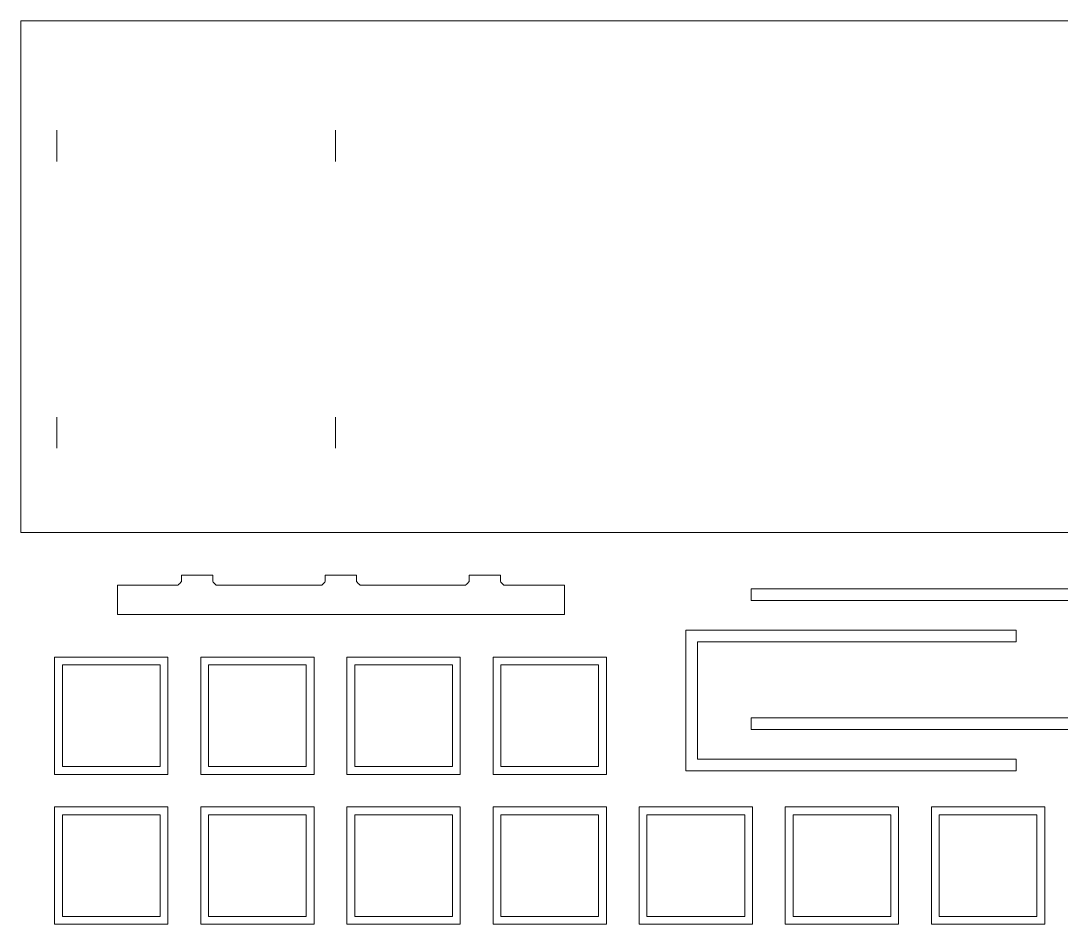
# Model space of a CAD drawing. Header units: millimetres. Extents: x -214 to 214, y -102 to 106.
# Drawn here: x -213.9 to 25.7, y -101.7 to 106.3 of the extents above; entities that cross this region are included whole.
import ezdxf

# ---------------------------------------------------------------- set-up
doc = ezdxf.new("R2010")
doc.units = ezdxf.units.MM
doc.header["$MEASUREMENT"] = 0
doc.layers.add('Capa 1', color=7, linetype='Continuous')

msp = doc.modelspace()

# ---------------------------------------------------------------- linework, layer by layer
at = {"layer": 'Capa 1', "color": 93, "lineweight": 18}
for points, knots in [([(-213.8776, -11.4836), (-213.8776, -11.4836), (108.3149, -11.4836), (108.3149, -11.4836), (108.3149, -11.4836), (108.319, -11.4836), (108.3224, -11.4802), (108.3224, -11.4761), (108.3224, -11.4761), (108.3224, -11.4761), (108.3224, 106.3338), (108.3224, 106.3338), (108.3224, 106.3338), (108.3224, 106.3379), (108.319, 106.3413), (108.3149, 106.3413), (108.3149, 106.3413), (108.3149, 106.3413), (-213.8701, 106.3412), (-213.8701, 106.3412), (-213.8701, 106.3412), (-213.8742, 106.3412), (-213.8776, 106.3378), (-213.8776, 106.3337), (-213.8776, 106.3337), (-213.8776, 106.3337), (-213.8776, -11.4836), (-213.8776, -11.4836)], [0, 0, 0, 0, 0.125, 0.125, 0.125, 0.12500001, 0.25, 0.25, 0.25, 0.25000001, 0.375, 0.375, 0.375, 0.37500001, 0.5, 0.5, 0.5, 0.50000001, 0.625, 0.625, 0.625, 0.62500001, 0.75, 0.75, 0.75, 0.75000001, 1, 1, 1, 1]), ([(-169.6945, -21.3414), (-169.6904, -21.3414), (-169.687, -21.3448), (-169.687, -21.3489), (-169.687, -21.3489), (-169.687, -21.3489), (-169.687, -22.7865), (-169.687, -22.7865), (-169.687, -22.7865), (-169.687, -22.7906), (-169.6863, -22.7973), (-169.6855, -22.8013), (-169.6855, -22.8013), (-169.6855, -22.8013), (-168.897, -23.5898), (-168.897, -23.5898), (-168.897, -23.5898), (-168.893, -23.5906), (-168.8863, -23.5913), (-168.8822, -23.5913), (-168.8822, -23.5913), (-168.8822, -23.5913), (-144.5717, -23.5915), (-144.5717, -23.5915), (-144.5717, -23.5915), (-144.5676, -23.5915), (-144.5609, -23.5908), (-144.5568, -23.59), (-144.5568, -23.59), (-144.5568, -23.59), (-143.7683, -22.8015), (-143.7683, -22.8015), (-143.7683, -22.8015), (-143.7675, -22.7975), (-143.7668, -22.7908), (-143.7668, -22.7867), (-143.7668, -22.7867), (-143.7668, -22.7867), (-143.7668, -21.3491), (-143.7668, -21.3491), (-143.7668, -21.3491), (-143.7668, -21.345), (-143.7634, -21.3416), (-143.7593, -21.3416), (-143.7593, -21.3416), (-143.7593, -21.3416), (-136.5743, -21.3414), (-136.5743, -21.3414), (-136.5743, -21.3414), (-136.5702, -21.3414), (-136.5668, -21.3448), (-136.5668, -21.3489), (-136.5668, -21.3489), (-136.5668, -21.3489), (-136.5668, -22.7865), (-136.5668, -22.7865), (-136.5668, -22.7865), (-136.5668, -22.7906), (-136.5661, -22.7973), (-136.5653, -22.8013), (-136.5653, -22.8013), (-136.5653, -22.8013), (-135.7768, -23.5898), (-135.7768, -23.5898), (-135.7768, -23.5898), (-135.7728, -23.5906), (-135.7661, -23.5913), (-135.7619, -23.5913), (-135.7619, -23.5913), (-135.7619, -23.5913), (-111.4515, -23.5915), (-111.4515, -23.5915), (-111.4515, -23.5915), (-111.4474, -23.5915), (-111.4407, -23.5908), (-111.4366, -23.59), (-111.4366, -23.59), (-111.4366, -23.59), (-110.6481, -22.8015), (-110.6481, -22.8015), (-110.6481, -22.8015), (-110.6473, -22.7975), (-110.6466, -22.7908), (-110.6466, -22.7867), (-110.6466, -22.7867), (-110.6466, -22.7867), (-110.6466, -21.3491), (-110.6466, -21.3491), (-110.6466, -21.3491), (-110.6466, -21.345), (-110.6432, -21.3416), (-110.6391, -21.3416), (-110.6391, -21.3416), (-110.6391, -21.3416), (-103.4543, -21.3414), (-103.4543, -21.3414), (-103.4543, -21.3414), (-103.4502, -21.3414), (-103.4468, -21.3448), (-103.4468, -21.3489), (-103.4468, -21.3489), (-103.4468, -21.3489), (-103.4468, -22.7865), (-103.4468, -22.7865), (-103.4468, -22.7865), (-103.4468, -22.7906), (-103.4461, -22.7973), (-103.4453, -22.8013), (-103.4453, -22.8013), (-103.4453, -22.8013), (-102.6568, -23.5898), (-102.6568, -23.5898), (-102.6568, -23.5898), (-102.6528, -23.5906), (-102.6461, -23.5913), (-102.6419, -23.5913), (-102.6419, -23.5913), (-102.6419, -23.5913), (-88.6941, -23.5915), (-88.6941, -23.5915), (-88.6941, -23.5915), (-88.69, -23.5915), (-88.6866, -23.5949), (-88.6866, -23.599), (-88.6866, -23.599), (-88.6866, -23.599), (-88.6866, -30.334), (-88.6866, -30.334), (-88.6866, -30.334), (-88.6866, -30.3381), (-88.69, -30.3415), (-88.6941, -30.3415), (-88.6941, -30.3415), (-88.6941, -30.3415), (-191.6393, -30.3414), (-191.6393, -30.3414), (-191.6393, -30.3414), (-191.6434, -30.3414), (-191.6468, -30.338), (-191.6468, -30.3339), (-191.6468, -30.3339), (-191.6468, -30.3339), (-191.6468, -23.5989), (-191.6468, -23.5989), (-191.6468, -23.5989), (-191.6468, -23.5948), (-191.6434, -23.5914), (-191.6393, -23.5914), (-191.6393, -23.5914), (-191.6393, -23.5914), (-177.6915, -23.5915), (-177.6915, -23.5915), (-177.6915, -23.5915), (-177.6874, -23.5915), (-177.6807, -23.5908), (-177.6767, -23.59), (-177.6767, -23.59), (-177.6767, -23.59), (-176.8882, -22.8015), (-176.8882, -22.8015), (-176.8882, -22.8015), (-176.8874, -22.7975), (-176.8867, -22.7908), (-176.8867, -22.7867), (-176.8867, -22.7867), (-176.8867, -22.7867), (-176.8867, -21.3491), (-176.8867, -21.3491), (-176.8867, -21.3491), (-176.8867, -21.345), (-176.8833, -21.3416), (-176.8792, -21.3416), (-176.8792, -21.3416), (-176.8792, -21.3416), (-169.6945, -21.3414), (-169.6945, -21.3414)], [0, 0, 0, 0, 0.02222222, 0.02222222, 0.02222222, 0.02222223, 0.04444444, 0.04444444, 0.04444444, 0.04444445, 0.06666667, 0.06666667, 0.06666667, 0.06666668, 0.08888889, 0.08888889, 0.08888889, 0.0888889, 0.11111111, 0.11111111, 0.11111111, 0.11111112, 0.13333333, 0.13333333, 0.13333333, 0.13333334, 0.15555556, 0.15555556, 0.15555556, 0.15555557, 0.17777778, 0.17777778, 0.17777778, 0.17777779, 0.2, 0.2, 0.2, 0.20000001, 0.22222222, 0.22222222, 0.22222222, 0.22222223, 0.24444444, 0.24444444, 0.24444444, 0.24444445, 0.26666667, 0.26666667, 0.26666667, 0.26666668, 0.28888889, 0.28888889, 0.28888889, 0.2888889, 0.31111111, 0.31111111, 0.31111111, 0.31111112, 0.33333333, 0.33333333, 0.33333333, 0.33333334, 0.35555556, 0.35555556, 0.35555556, 0.35555557, 0.37777778, 0.37777778, 0.37777778, 0.37777779, 0.4, 0.4, 0.4, 0.40000001, 0.42222222, 0.42222222, 0.42222222, 0.42222223, 0.44444444, 0.44444444, 0.44444444, 0.44444445, 0.46666667, 0.46666667, 0.46666667, 0.46666668, 0.48888889, 0.48888889, 0.48888889, 0.4888889, 0.51111111, 0.51111111, 0.51111111, 0.51111112, 0.53333333, 0.53333333, 0.53333333, 0.53333334, 0.55555556, 0.55555556, 0.55555556, 0.55555557, 0.57777778, 0.57777778, 0.57777778, 0.57777779, 0.6, 0.6, 0.6, 0.60000001, 0.62222222, 0.62222222, 0.62222222, 0.62222223, 0.64444444, 0.64444444, 0.64444444, 0.64444445, 0.66666667, 0.66666667, 0.66666667, 0.66666668, 0.68888889, 0.68888889, 0.68888889, 0.6888889, 0.71111111, 0.71111111, 0.71111111, 0.71111112, 0.73333333, 0.73333333, 0.73333333, 0.73333334, 0.75555556, 0.75555556, 0.75555556, 0.75555557, 0.77777778, 0.77777778, 0.77777778, 0.77777779, 0.8, 0.8, 0.8, 0.80000001, 0.82222222, 0.82222222, 0.82222222, 0.82222223, 0.84444444, 0.84444444, 0.84444444, 0.84444445, 0.86666667, 0.86666667, 0.86666667, 0.86666668, 0.88888889, 0.88888889, 0.88888889, 0.8888889, 0.91111111, 0.91111111, 0.91111111, 0.91111112, 0.93333333, 0.93333333, 0.93333333, 0.93333334, 0.95555556, 0.95555556, 0.95555556, 0.95555557, 1, 1, 1, 1]), ([(-45.717, -54.1344), (-45.717, -54.1303), (-45.7136, -54.1269), (-45.7095, -54.1269), (-45.7095, -54.1269), (-45.7095, -54.1269), (27.6252, -54.1269), (27.6252, -54.1269), (27.6252, -54.1269), (27.6293, -54.1269), (27.6327, -54.1235), (27.6327, -54.1194), (27.6327, -54.1194), (27.6327, -54.1194), (27.6327, -27.1345), (27.6327, -27.1345), (27.6327, -27.1345), (27.6327, -27.1304), (27.6293, -27.127), (27.6252, -27.127), (27.6252, -27.127), (27.6252, -27.127), (-45.7095, -27.127), (-45.7095, -27.127), (-45.7095, -27.127), (-45.7136, -27.127), (-45.717, -27.1236), (-45.717, -27.1195), (-45.717, -27.1195), (-45.717, -27.1195), (-45.717, -24.4341), (-45.717, -24.4341), (-45.717, -24.4341), (-45.717, -24.43), (-45.7136, -24.4266), (-45.7095, -24.4266), (-45.7095, -24.4266), (-45.7095, -24.4266), (30.3254, -24.4266), (30.3254, -24.4266), (30.3254, -24.4266), (30.3295, -24.4266), (30.3329, -24.43), (30.3329, -24.4341), (30.3329, -24.4341), (30.3329, -24.4341), (30.3329, -56.8192), (30.3329, -56.8192), (30.3329, -56.8192), (30.3329, -56.8233), (30.3295, -56.8267), (30.3254, -56.8267), (30.3254, -56.8267), (30.3254, -56.8267), (-45.717, -56.8267), (-45.717, -56.8267), (-45.717, -56.8267), (-45.717, -56.8267), (-45.717, -54.1344), (-45.717, -54.1344)], [0, 0, 0, 0, 0.0625, 0.0625, 0.0625, 0.06250001, 0.125, 0.125, 0.125, 0.12500001, 0.1875, 0.1875, 0.1875, 0.18750001, 0.25, 0.25, 0.25, 0.25000001, 0.3125, 0.3125, 0.3125, 0.31250001, 0.375, 0.375, 0.375, 0.37500001, 0.4375, 0.4375, 0.4375, 0.43750001, 0.5, 0.5, 0.5, 0.50000001, 0.5625, 0.5625, 0.5625, 0.56250001, 0.625, 0.625, 0.625, 0.62500001, 0.6875, 0.6875, 0.6875, 0.68750001, 0.75, 0.75, 0.75, 0.75000001, 0.8125, 0.8125, 0.8125, 0.81250001, 0.875, 0.875, 0.875, 0.87500001, 1, 1, 1, 1]), ([(15.3044, -36.6701), (15.3044, -36.6742), (15.301, -36.6776), (15.2969, -36.6776), (15.2969, -36.6776), (15.2969, -36.6776), (-58.0381, -36.6776), (-58.0381, -36.6776), (-58.0381, -36.6776), (-58.0422, -36.6776), (-58.0456, -36.681), (-58.0456, -36.6851), (-58.0456, -36.6851), (-58.0456, -36.6851), (-58.0456, -63.6703), (-58.0456, -63.6703), (-58.0456, -63.6703), (-58.0456, -63.6744), (-58.0422, -63.6778), (-58.0381, -63.6778), (-58.0381, -63.6778), (-58.0381, -63.6778), (15.3044, -63.6778), (15.3044, -63.6778), (15.3044, -63.6778), (15.3044, -63.6778), (15.3044, -66.3701), (15.3044, -66.3701), (15.3044, -66.3701), (15.3044, -66.3742), (15.301, -66.3776), (15.2969, -66.3776), (15.2969, -66.3776), (15.2969, -66.3776), (-60.7382, -66.3776), (-60.7382, -66.3776), (-60.7382, -66.3776), (-60.7423, -66.3776), (-60.7457, -66.3742), (-60.7457, -66.3701), (-60.7457, -66.3701), (-60.7457, -66.3701), (-60.7457, -33.9853), (-60.7457, -33.9853), (-60.7457, -33.9853), (-60.7457, -33.9812), (-60.7423, -33.9778), (-60.7382, -33.9778), (-60.7382, -33.9778), (-60.7382, -33.9778), (15.3044, -33.9778), (15.3044, -33.9778), (15.3044, -33.9778), (15.3044, -33.9778), (15.3044, -36.6701), (15.3044, -36.6701)], [0, 0, 0, 0, 0.06666667, 0.06666667, 0.06666667, 0.06666668, 0.13333333, 0.13333333, 0.13333333, 0.13333334, 0.2, 0.2, 0.2, 0.20000001, 0.26666667, 0.26666667, 0.26666667, 0.26666668, 0.33333333, 0.33333333, 0.33333333, 0.33333334, 0.4, 0.4, 0.4, 0.40000001, 0.46666667, 0.46666667, 0.46666667, 0.46666668, 0.53333333, 0.53333333, 0.53333333, 0.53333334, 0.6, 0.6, 0.6, 0.60000001, 0.66666667, 0.66666667, 0.66666667, 0.66666668, 0.73333333, 0.73333333, 0.73333333, 0.73333334, 0.8, 0.8, 0.8, 0.80000001, 0.86666667, 0.86666667, 0.86666667, 0.86666668, 1, 1, 1, 1]), ([(-179.9925, -67.1843), (-179.9925, -67.1843), (-179.9925, -40.1843), (-179.9925, -40.1843), (-179.9925, -40.1843), (-179.9925, -40.1843), (-206.0847, -40.1843), (-206.0847, -40.1843), (-206.0847, -40.1843), (-206.0888, -40.1843), (-206.0922, -40.1877), (-206.0922, -40.1918), (-206.0922, -40.1918), (-206.0922, -40.1918), (-206.0922, -67.1767), (-206.0922, -67.1767), (-206.0922, -67.1767), (-206.0922, -67.1808), (-206.0888, -67.1842), (-206.0847, -67.1842), (-206.0847, -67.1842), (-206.0848, -67.1843), (-179.9925, -67.1843), (-179.9925, -67.1843)], [0, 0, 0, 0, 0.14285714, 0.14285714, 0.14285714, 0.14285715, 0.28571429, 0.28571429, 0.28571429, 0.2857143, 0.42857143, 0.42857143, 0.42857143, 0.42857144, 0.57142857, 0.57142857, 0.57142857, 0.57142858, 0.71428571, 0.71428571, 0.71428571, 0.71428572, 1, 1, 1, 1]), ([(-146.3522, -67.1843), (-146.3481, -67.1843), (-146.3447, -67.1809), (-146.3447, -67.1768), (-146.3447, -67.1768), (-146.3447, -67.1768), (-146.3446, -40.1843), (-146.3446, -40.1843), (-146.3446, -40.1843), (-146.3446, -40.1843), (-172.4368, -40.1843), (-172.4368, -40.1843), (-172.4368, -40.1843), (-172.4409, -40.1843), (-172.4443, -40.1877), (-172.4443, -40.1918), (-172.4443, -40.1918), (-172.4443, -40.1918), (-172.4443, -67.1767), (-172.4443, -67.1767), (-172.4443, -67.1767), (-172.4443, -67.1808), (-172.4409, -67.1842), (-172.4368, -67.1842), (-172.4368, -67.1842), (-172.4368, -67.1842), (-146.3522, -67.1843), (-146.3522, -67.1843)], [0, 0, 0, 0, 0.125, 0.125, 0.125, 0.12500001, 0.25, 0.25, 0.25, 0.25000001, 0.375, 0.375, 0.375, 0.37500001, 0.5, 0.5, 0.5, 0.50000001, 0.625, 0.625, 0.625, 0.62500001, 0.75, 0.75, 0.75, 0.75000001, 1, 1, 1, 1]), ([(-112.7042, -67.1843), (-112.7001, -67.1843), (-112.6967, -67.1809), (-112.6967, -67.1768), (-112.6967, -67.1768), (-112.6967, -67.1768), (-112.6967, -40.1918), (-112.6967, -40.1918), (-112.6967, -40.1918), (-112.6967, -40.1877), (-112.7001, -40.1843), (-112.7042, -40.1843), (-112.7042, -40.1843), (-112.7042, -40.1843), (-138.7964, -40.1843), (-138.7964, -40.1843), (-138.7964, -40.1843), (-138.7964, -40.1843), (-138.7964, -67.1767), (-138.7964, -67.1767), (-138.7964, -67.1767), (-138.7964, -67.1808), (-138.793, -67.1842), (-138.7889, -67.1842), (-138.7889, -67.1842), (-138.7889, -67.1842), (-112.7042, -67.1843), (-112.7042, -67.1843)], [0, 0, 0, 0, 0.125, 0.125, 0.125, 0.12500001, 0.25, 0.25, 0.25, 0.25000001, 0.375, 0.375, 0.375, 0.37500001, 0.5, 0.5, 0.5, 0.50000001, 0.625, 0.625, 0.625, 0.62500001, 0.75, 0.75, 0.75, 0.75000001, 1, 1, 1, 1]), ([(-79.0563, -67.1843), (-79.0522, -67.1843), (-79.0488, -67.1809), (-79.0488, -67.1768), (-79.0488, -67.1768), (-79.0488, -67.1768), (-79.0488, -40.1918), (-79.0488, -40.1918), (-79.0488, -40.1918), (-79.0488, -40.1877), (-79.0522, -40.1843), (-79.0563, -40.1843), (-79.0563, -40.1843), (-79.0563, -40.1843), (-105.1485, -40.1843), (-105.1485, -40.1843), (-105.1485, -40.1843), (-105.1485, -40.1843), (-105.1485, -67.1842), (-105.1485, -67.1842), (-105.1485, -67.1842), (-105.1485, -67.1842), (-79.0563, -67.1843), (-79.0563, -67.1843)], [0, 0, 0, 0, 0.14285714, 0.14285714, 0.14285714, 0.14285715, 0.28571429, 0.28571429, 0.28571429, 0.2857143, 0.42857143, 0.42857143, 0.42857143, 0.42857144, 0.57142857, 0.57142857, 0.57142857, 0.57142858, 0.71428571, 0.71428571, 0.71428571, 0.71428572, 1, 1, 1, 1]), ([(-181.8005, -65.3844), (-181.7964, -65.3844), (-181.793, -65.381), (-181.793, -65.3769), (-181.793, -65.3769), (-181.793, -65.3769), (-181.793, -41.9918), (-181.793, -41.9918), (-181.793, -41.9918), (-181.793, -41.9877), (-181.7964, -41.9843), (-181.8005, -41.9843), (-181.8005, -41.9843), (-181.8005, -41.9843), (-204.2926, -41.9843), (-204.2926, -41.9843), (-204.2926, -41.9843), (-204.2926, -41.9843), (-204.2926, -65.3844), (-204.2926, -65.3844), (-204.2926, -65.3844), (-204.2926, -65.3844), (-181.8005, -65.3844), (-181.8005, -65.3844)], [0, 0, 0, 0, 0.14285714, 0.14285714, 0.14285714, 0.14285715, 0.28571429, 0.28571429, 0.28571429, 0.2857143, 0.42857143, 0.42857143, 0.42857143, 0.42857144, 0.57142857, 0.57142857, 0.57142857, 0.57142858, 0.71428571, 0.71428571, 0.71428571, 0.71428572, 1, 1, 1, 1]), ([(-148.1526, -65.3844), (-148.1485, -65.3844), (-148.1451, -65.381), (-148.1451, -65.3769), (-148.1451, -65.3769), (-148.1451, -65.3769), (-148.1451, -41.9843), (-148.1451, -41.9843), (-148.1451, -41.9843), (-148.1451, -41.9843), (-170.6448, -41.9843), (-170.6448, -41.9843), (-170.6448, -41.9843), (-170.6448, -41.9843), (-170.6448, -65.3769), (-170.6448, -65.3769), (-170.6448, -65.3769), (-170.6448, -65.381), (-170.6414, -65.3844), (-170.6373, -65.3844), (-170.6373, -65.3844), (-170.6373, -65.3844), (-148.1526, -65.3844), (-148.1526, -65.3844)], [0, 0, 0, 0, 0.14285714, 0.14285714, 0.14285714, 0.14285715, 0.28571429, 0.28571429, 0.28571429, 0.2857143, 0.42857143, 0.42857143, 0.42857143, 0.42857144, 0.57142857, 0.57142857, 0.57142857, 0.57142858, 0.71428571, 0.71428571, 0.71428571, 0.71428572, 1, 1, 1, 1]), ([(-114.5046, -65.3844), (-114.5005, -65.3844), (-114.4971, -65.381), (-114.4971, -65.3769), (-114.4971, -65.3769), (-114.4971, -65.3769), (-114.4971, -41.9843), (-114.4971, -41.9843), (-114.4971, -41.9843), (-114.4971, -41.9843), (-136.9893, -41.9843), (-136.9893, -41.9843), (-136.9893, -41.9843), (-136.9934, -41.9843), (-136.9968, -41.9877), (-136.9968, -41.9918), (-136.9968, -41.9918), (-136.9968, -41.9918), (-136.9968, -65.3769), (-136.9968, -65.3769), (-136.9968, -65.3769), (-136.9968, -65.381), (-136.9934, -65.3844), (-136.9893, -65.3844), (-136.9893, -65.3844), (-136.9893, -65.3844), (-114.5046, -65.3844), (-114.5046, -65.3844)], [0, 0, 0, 0, 0.125, 0.125, 0.125, 0.12500001, 0.25, 0.25, 0.25, 0.25000001, 0.375, 0.375, 0.375, 0.37500001, 0.5, 0.5, 0.5, 0.50000001, 0.625, 0.625, 0.625, 0.62500001, 0.75, 0.75, 0.75, 0.75000001, 1, 1, 1, 1]), ([(-80.8492, -65.3844), (-80.8492, -65.3844), (-80.8492, -41.9843), (-80.8492, -41.9843), (-80.8492, -41.9843), (-80.8492, -41.9843), (-103.3413, -41.9843), (-103.3413, -41.9843), (-103.3413, -41.9843), (-103.3454, -41.9843), (-103.3488, -41.9877), (-103.3488, -41.9918), (-103.3488, -41.9918), (-103.3488, -41.9918), (-103.3488, -65.3769), (-103.3488, -65.3769), (-103.3488, -65.3769), (-103.3488, -65.381), (-103.3454, -65.3844), (-103.3413, -65.3844), (-103.3413, -65.3844), (-103.3414, -65.3844), (-80.8492, -65.3844), (-80.8492, -65.3844)], [0, 0, 0, 0, 0.14285714, 0.14285714, 0.14285714, 0.14285715, 0.28571429, 0.28571429, 0.28571429, 0.2857143, 0.42857143, 0.42857143, 0.42857143, 0.42857144, 0.57142857, 0.57142857, 0.57142857, 0.57142858, 0.71428571, 0.71428571, 0.71428571, 0.71428572, 1, 1, 1, 1]), ([(-180.0001, -101.6842), (-179.996, -101.6842), (-179.9926, -101.6808), (-179.9926, -101.6767), (-179.9926, -101.6767), (-179.9926, -101.6767), (-179.9925, -74.6918), (-179.9925, -74.6918), (-179.9925, -74.6918), (-179.9925, -74.6877), (-179.9959, -74.6843), (-180, -74.6843), (-180, -74.6843), (-180, -74.6843), (-206.0923, -74.6842), (-206.0923, -74.6842), (-206.0923, -74.6842), (-206.0923, -74.6842), (-206.0923, -101.6841), (-206.0923, -101.6841), (-206.0923, -101.6841), (-206.0923, -101.6841), (-180.0001, -101.6842), (-180.0001, -101.6842)], [0, 0, 0, 0, 0.14285714, 0.14285714, 0.14285714, 0.14285715, 0.28571429, 0.28571429, 0.28571429, 0.2857143, 0.42857143, 0.42857143, 0.42857143, 0.42857144, 0.57142857, 0.57142857, 0.57142857, 0.57142858, 0.71428571, 0.71428571, 0.71428571, 0.71428572, 1, 1, 1, 1]), ([(-181.793, -99.8843), (-181.793, -99.8843), (-181.793, -76.4842), (-181.793, -76.4842), (-181.793, -76.4842), (-181.793, -76.4842), (-204.2851, -76.4842), (-204.2851, -76.4842), (-204.2851, -76.4842), (-204.2892, -76.4842), (-204.2926, -76.4876), (-204.2926, -76.4917), (-204.2926, -76.4917), (-204.2926, -76.4917), (-204.2926, -99.8768), (-204.2926, -99.8768), (-204.2926, -99.8768), (-204.2926, -99.8809), (-204.2892, -99.8843), (-204.2851, -99.8843), (-204.2851, -99.8843), (-204.2851, -99.8843), (-181.793, -99.8843), (-181.793, -99.8843)], [0, 0, 0, 0, 0.14285714, 0.14285714, 0.14285714, 0.14285715, 0.28571429, 0.28571429, 0.28571429, 0.2857143, 0.42857143, 0.42857143, 0.42857143, 0.42857144, 0.57142857, 0.57142857, 0.57142857, 0.57142858, 0.71428571, 0.71428571, 0.71428571, 0.71428572, 1, 1, 1, 1]), ([(-146.3522, -101.6842), (-146.3481, -101.6842), (-146.3447, -101.6808), (-146.3447, -101.6767), (-146.3447, -101.6767), (-146.3447, -101.6767), (-146.3446, -74.6918), (-146.3446, -74.6918), (-146.3446, -74.6918), (-146.3446, -74.6877), (-146.348, -74.6843), (-146.3521, -74.6843), (-146.3521, -74.6843), (-146.3521, -74.6843), (-172.4444, -74.6842), (-172.4444, -74.6842), (-172.4444, -74.6842), (-172.4444, -74.6842), (-172.4444, -101.6841), (-172.4444, -101.6841), (-172.4444, -101.6841), (-172.4444, -101.6841), (-146.3522, -101.6842), (-146.3522, -101.6842)], [0, 0, 0, 0, 0.14285714, 0.14285714, 0.14285714, 0.14285715, 0.28571429, 0.28571429, 0.28571429, 0.2857143, 0.42857143, 0.42857143, 0.42857143, 0.42857144, 0.57142857, 0.57142857, 0.57142857, 0.57142858, 0.71428571, 0.71428571, 0.71428571, 0.71428572, 1, 1, 1, 1]), ([(-148.1451, -99.8843), (-148.1451, -99.8843), (-148.1451, -76.4842), (-148.1451, -76.4842), (-148.1451, -76.4842), (-148.1451, -76.4842), (-170.6372, -76.4842), (-170.6372, -76.4842), (-170.6372, -76.4842), (-170.6413, -76.4842), (-170.6447, -76.4876), (-170.6447, -76.4917), (-170.6447, -76.4917), (-170.6447, -76.4917), (-170.6447, -99.8768), (-170.6447, -99.8768), (-170.6447, -99.8768), (-170.6447, -99.8809), (-170.6413, -99.8843), (-170.6372, -99.8843), (-170.6372, -99.8843), (-170.6372, -99.8843), (-148.1451, -99.8843), (-148.1451, -99.8843)], [0, 0, 0, 0, 0.14285714, 0.14285714, 0.14285714, 0.14285715, 0.28571429, 0.28571429, 0.28571429, 0.2857143, 0.42857143, 0.42857143, 0.42857143, 0.42857144, 0.57142857, 0.57142857, 0.57142857, 0.57142858, 0.71428571, 0.71428571, 0.71428571, 0.71428572, 1, 1, 1, 1]), ([(-112.7042, -101.6842), (-112.7001, -101.6842), (-112.6967, -101.6808), (-112.6967, -101.6767), (-112.6967, -101.6767), (-112.6967, -101.6767), (-112.6967, -74.6918), (-112.6967, -74.6918), (-112.6967, -74.6918), (-112.6967, -74.6877), (-112.7001, -74.6843), (-112.7042, -74.6843), (-112.7042, -74.6843), (-112.7042, -74.6843), (-138.7889, -74.6842), (-138.7889, -74.6842), (-138.7889, -74.6842), (-138.793, -74.6842), (-138.7964, -74.6876), (-138.7964, -74.6917), (-138.7964, -74.6917), (-138.7964, -74.6917), (-138.7964, -101.6766), (-138.7964, -101.6766), (-138.7964, -101.6766), (-138.7964, -101.6807), (-138.793, -101.6841), (-138.7889, -101.6841), (-138.7889, -101.6841), (-138.7889, -101.6841), (-112.7042, -101.6842), (-112.7042, -101.6842)], [0, 0, 0, 0, 0.11111111, 0.11111111, 0.11111111, 0.11111112, 0.22222222, 0.22222222, 0.22222222, 0.22222223, 0.33333333, 0.33333333, 0.33333333, 0.33333334, 0.44444444, 0.44444444, 0.44444444, 0.44444445, 0.55555556, 0.55555556, 0.55555556, 0.55555557, 0.66666667, 0.66666667, 0.66666667, 0.66666668, 0.77777778, 0.77777778, 0.77777778, 0.77777779, 1, 1, 1, 1]), ([(-114.4971, -99.8843), (-114.4971, -99.8843), (-114.4971, -76.4917), (-114.4971, -76.4917), (-114.4971, -76.4917), (-114.4971, -76.4876), (-114.5005, -76.4842), (-114.5046, -76.4842), (-114.5046, -76.4842), (-114.5046, -76.4842), (-136.9893, -76.4841), (-136.9893, -76.4841), (-136.9893, -76.4841), (-136.9934, -76.4841), (-136.9968, -76.4875), (-136.9968, -76.4916), (-136.9968, -76.4916), (-136.9968, -76.4916), (-136.9968, -99.8767), (-136.9968, -99.8767), (-136.9968, -99.8767), (-136.9968, -99.8808), (-136.9934, -99.8842), (-136.9893, -99.8842), (-136.9893, -99.8842), (-136.9893, -99.8843), (-114.4971, -99.8843), (-114.4971, -99.8843)], [0, 0, 0, 0, 0.125, 0.125, 0.125, 0.12500001, 0.25, 0.25, 0.25, 0.25000001, 0.375, 0.375, 0.375, 0.37500001, 0.5, 0.5, 0.5, 0.50000001, 0.625, 0.625, 0.625, 0.62500001, 0.75, 0.75, 0.75, 0.75000001, 1, 1, 1, 1]), ([(-79.0488, -101.6842), (-79.0488, -101.6842), (-79.0488, -74.6918), (-79.0488, -74.6918), (-79.0488, -74.6918), (-79.0488, -74.6877), (-79.0522, -74.6843), (-79.0563, -74.6843), (-79.0563, -74.6843), (-79.0563, -74.6843), (-105.141, -74.6842), (-105.141, -74.6842), (-105.141, -74.6842), (-105.1451, -74.6842), (-105.1485, -74.6876), (-105.1485, -74.6917), (-105.1485, -74.6917), (-105.1485, -74.6917), (-105.1485, -101.6766), (-105.1485, -101.6766), (-105.1485, -101.6766), (-105.1485, -101.6807), (-105.1451, -101.6841), (-105.141, -101.6841), (-105.141, -101.6841), (-105.141, -101.6842), (-79.0488, -101.6842), (-79.0488, -101.6842)], [0, 0, 0, 0, 0.125, 0.125, 0.125, 0.12500001, 0.25, 0.25, 0.25, 0.25000001, 0.375, 0.375, 0.375, 0.37500001, 0.5, 0.5, 0.5, 0.50000001, 0.625, 0.625, 0.625, 0.62500001, 0.75, 0.75, 0.75, 0.75000001, 1, 1, 1, 1]), ([(-80.8567, -99.8843), (-80.8526, -99.8843), (-80.8492, -99.8809), (-80.8492, -99.8768), (-80.8492, -99.8768), (-80.8492, -99.8768), (-80.8492, -76.4917), (-80.8492, -76.4917), (-80.8492, -76.4917), (-80.8492, -76.4876), (-80.8526, -76.4842), (-80.8567, -76.4842), (-80.8567, -76.4842), (-80.8567, -76.4842), (-103.3414, -76.4841), (-103.3414, -76.4841), (-103.3414, -76.4841), (-103.3455, -76.4841), (-103.3489, -76.4875), (-103.3489, -76.4916), (-103.3489, -76.4916), (-103.3489, -76.4916), (-103.3489, -99.8842), (-103.3489, -99.8842), (-103.3489, -99.8842), (-103.3489, -99.8843), (-80.8567, -99.8843), (-80.8567, -99.8843)], [0, 0, 0, 0, 0.125, 0.125, 0.125, 0.12500001, 0.25, 0.25, 0.25, 0.25000001, 0.375, 0.375, 0.375, 0.37500001, 0.5, 0.5, 0.5, 0.50000001, 0.625, 0.625, 0.625, 0.62500001, 0.75, 0.75, 0.75, 0.75000001, 1, 1, 1, 1]), ([(-45.4084, -101.6842), (-45.4043, -101.6842), (-45.4009, -101.6808), (-45.4009, -101.6767), (-45.4009, -101.6767), (-45.4009, -101.6767), (-45.4009, -74.6918), (-45.4009, -74.6918), (-45.4009, -74.6918), (-45.4009, -74.6877), (-45.4043, -74.6843), (-45.4084, -74.6843), (-45.4084, -74.6843), (-45.4084, -74.6843), (-71.4931, -74.6842), (-71.4931, -74.6842), (-71.4931, -74.6842), (-71.4972, -74.6842), (-71.5006, -74.6876), (-71.5006, -74.6917), (-71.5006, -74.6917), (-71.5006, -74.6917), (-71.5006, -101.6841), (-71.5006, -101.6841), (-71.5006, -101.6841), (-71.5006, -101.6842), (-45.4084, -101.6842), (-45.4084, -101.6842)], [0, 0, 0, 0, 0.125, 0.125, 0.125, 0.12500001, 0.25, 0.25, 0.25, 0.25000001, 0.375, 0.375, 0.375, 0.37500001, 0.5, 0.5, 0.5, 0.50000001, 0.625, 0.625, 0.625, 0.62500001, 0.75, 0.75, 0.75, 0.75000001, 1, 1, 1, 1]), ([(-47.2088, -99.8843), (-47.2047, -99.8843), (-47.2013, -99.8809), (-47.2013, -99.8768), (-47.2013, -99.8768), (-47.2013, -99.8768), (-47.2013, -76.4917), (-47.2013, -76.4917), (-47.2013, -76.4917), (-47.2013, -76.4876), (-47.2047, -76.4842), (-47.2088, -76.4842), (-47.2088, -76.4842), (-47.2088, -76.4842), (-69.6934, -76.4841), (-69.6934, -76.4841), (-69.6934, -76.4841), (-69.6975, -76.4841), (-69.7009, -76.4875), (-69.7009, -76.4916), (-69.7009, -76.4916), (-69.7009, -76.4916), (-69.7009, -99.8842), (-69.7009, -99.8842), (-69.7009, -99.8842), (-69.701, -99.8843), (-47.2088, -99.8843), (-47.2088, -99.8843)], [0, 0, 0, 0, 0.125, 0.125, 0.125, 0.12500001, 0.25, 0.25, 0.25, 0.25000001, 0.375, 0.375, 0.375, 0.37500001, 0.5, 0.5, 0.5, 0.50000001, 0.625, 0.625, 0.625, 0.62500001, 0.75, 0.75, 0.75, 0.75000001, 1, 1, 1, 1]), ([(-11.753, -101.6842), (-11.753, -101.6842), (-11.753, -74.6842), (-11.753, -74.6842), (-11.753, -74.6842), (-11.753, -74.6842), (-37.8452, -74.6842), (-37.8452, -74.6842), (-37.8452, -74.6842), (-37.8493, -74.6842), (-37.8527, -74.6876), (-37.8527, -74.6917), (-37.8527, -74.6917), (-37.8527, -74.6917), (-37.8527, -101.6766), (-37.8527, -101.6766), (-37.8527, -101.6766), (-37.8527, -101.6807), (-37.8493, -101.6841), (-37.8452, -101.6841), (-37.8452, -101.6841), (-37.8452, -101.6842), (-11.753, -101.6842), (-11.753, -101.6842)], [0, 0, 0, 0, 0.14285714, 0.14285714, 0.14285714, 0.14285715, 0.28571429, 0.28571429, 0.28571429, 0.2857143, 0.42857143, 0.42857143, 0.42857143, 0.42857144, 0.57142857, 0.57142857, 0.57142857, 0.57142858, 0.71428571, 0.71428571, 0.71428571, 0.71428572, 1, 1, 1, 1]), ([(-13.5609, -99.8843), (-13.5568, -99.8843), (-13.5534, -99.8809), (-13.5534, -99.8768), (-13.5534, -99.8768), (-13.5534, -99.8768), (-13.5534, -76.4917), (-13.5534, -76.4917), (-13.5534, -76.4917), (-13.5534, -76.4876), (-13.5568, -76.4842), (-13.5609, -76.4842), (-13.5609, -76.4842), (-13.5609, -76.4842), (-36.0531, -76.4841), (-36.0531, -76.4841), (-36.0531, -76.4841), (-36.0531, -76.4841), (-36.0531, -99.8767), (-36.0531, -99.8767), (-36.0531, -99.8767), (-36.0531, -99.8808), (-36.0497, -99.8842), (-36.0456, -99.8842), (-36.0456, -99.8842), (-36.0456, -99.8842), (-13.5609, -99.8843), (-13.5609, -99.8843)], [0, 0, 0, 0, 0.125, 0.125, 0.125, 0.12500001, 0.25, 0.25, 0.25, 0.25000001, 0.375, 0.375, 0.375, 0.37500001, 0.5, 0.5, 0.5, 0.50000001, 0.625, 0.625, 0.625, 0.62500001, 0.75, 0.75, 0.75, 0.75000001, 1, 1, 1, 1]), ([(21.8949, -101.6842), (21.8949, -101.6842), (21.8949, -74.6918), (21.8949, -74.6918), (21.8949, -74.6918), (21.8949, -74.6877), (21.8915, -74.6843), (21.8874, -74.6843), (21.8874, -74.6843), (21.8874, -74.6843), (-4.1972, -74.6842), (-4.1972, -74.6842), (-4.1972, -74.6842), (-4.2013, -74.6842), (-4.2047, -74.6876), (-4.2047, -74.6917), (-4.2047, -74.6917), (-4.2047, -74.6917), (-4.2047, -101.6766), (-4.2047, -101.6766), (-4.2047, -101.6766), (-4.2047, -101.6807), (-4.2013, -101.6841), (-4.1972, -101.6841), (-4.1972, -101.6841), (-4.1972, -101.6842), (21.8949, -101.6842), (21.8949, -101.6842)], [0, 0, 0, 0, 0.125, 0.125, 0.125, 0.12500001, 0.25, 0.25, 0.25, 0.25000001, 0.375, 0.375, 0.375, 0.37500001, 0.5, 0.5, 0.5, 0.50000001, 0.625, 0.625, 0.625, 0.62500001, 0.75, 0.75, 0.75, 0.75000001, 1, 1, 1, 1]), ([(20.087, -99.8843), (20.0911, -99.8843), (20.0945, -99.8809), (20.0945, -99.8768), (20.0945, -99.8768), (20.0945, -99.8768), (20.0945, -76.4917), (20.0945, -76.4917), (20.0945, -76.4917), (20.0945, -76.4876), (20.0911, -76.4842), (20.087, -76.4842), (20.087, -76.4842), (20.087, -76.4842), (-2.4051, -76.4841), (-2.4051, -76.4841), (-2.4051, -76.4841), (-2.4051, -76.4841), (-2.4051, -99.8842), (-2.4051, -99.8842), (-2.4051, -99.8842), (-2.4051, -99.8842), (20.087, -99.8843), (20.087, -99.8843)], [0, 0, 0, 0, 0.14285714, 0.14285714, 0.14285714, 0.14285715, 0.28571429, 0.28571429, 0.28571429, 0.2857143, 0.42857143, 0.42857143, 0.42857143, 0.42857144, 0.57142857, 0.57142857, 0.57142857, 0.57142858, 0.71428571, 0.71428571, 0.71428571, 0.71428572, 1, 1, 1, 1])]:
    msp.add_open_spline(points, degree=3, knots=knots, dxfattribs=at)
at = {"layer": 'Capa 1', "color": 133, "lineweight": 18}
for points in [[(-205.5525, 81.1412), (-205.5525, 81.1412), (-205.5525, 73.9412), (-205.5525, 73.9412)], [(-141.4276, 73.9412), (-141.4276, 73.9412), (-141.4276, 81.1412), (-141.4276, 81.1412)], [(-205.5525, 7.9059), (-205.5525, 7.9059), (-205.5525, 15.1065), (-205.5525, 15.1065)], [(-141.4276, 7.9059), (-141.4276, 7.9059), (-141.4276, 15.1065), (-141.4276, 15.1065)]]:
    msp.add_open_spline(points, degree=3, dxfattribs=at)

doc.saveas('drawing.dxf')
